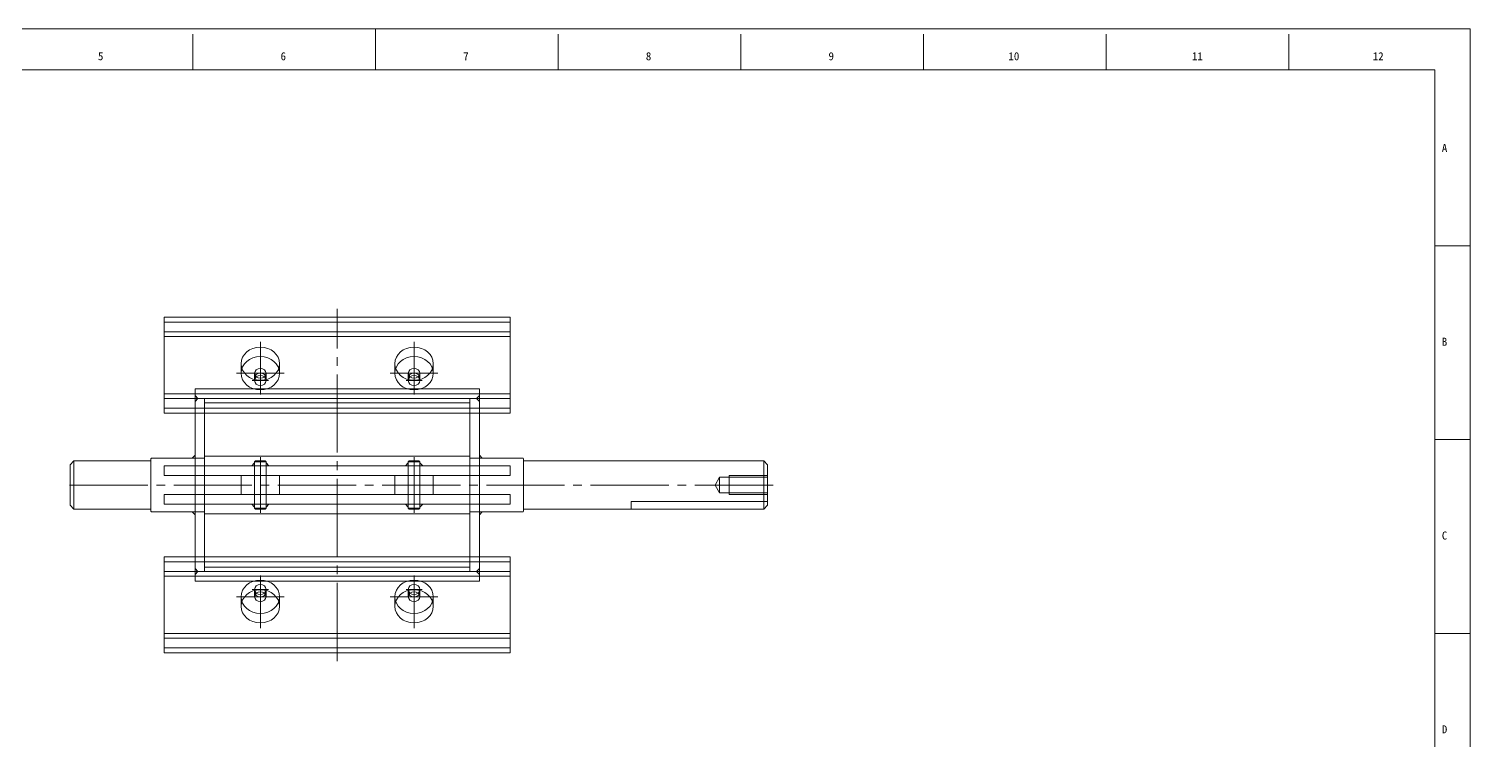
# Model space of a CAD drawing. Units: millimetres at full size. Extents: x -588 to 588, y -575 to 419.
# Drawn here: x -162 to 588, y 49 to 419 of the extents above; entities that cross this region are included whole.
import ezdxf
from ezdxf.enums import TextEntityAlignment as Align

# ---------------------------------------------------------------- set-up
doc = ezdxf.new("R2010")
doc.units = ezdxf.units.MM
doc.header["$LTSCALE"] = 4.5196
doc.linetypes.add('CHAIN2', pattern=[12, 9, -1, 1, -1])
for name, color, linetype, lineweight in [('0-0_90_FRAME', 2, 'Continuous', 9), ('0-1_91_BLANK', 6, 'Continuous', 9), ('0-2_08_DIM', 3, 'Continuous', 9), ('0-4_0', 134, 'Continuous', 9), ('0-5_04_HIDDEN', 7, 'Continuous', 9), ('0-6_05_CENTER', 2, 'CHAIN2', 9), ('0-7_01_NORMAL', 134, 'Continuous', 9)]:
    doc.layers.add(name, color=color, linetype=linetype, lineweight=lineweight)
doc.styles.add('ＭＳ ゴシック', font='')
doc.styles.get('ＭＳ ゴシック').set_extended_font_data('MS Gothic')

msp = doc.modelspace()

# ---------------------------------------------------------------- linework, layer by layer
at = {"layer": '0-0_90_FRAME'}
for p, q in [((-76.668, 398.229), (-76.668, 416.635)), ((113.423, 398.229), (113.423, 416.635)), ((208.468, 398.229), (208.468, 416.635)), ((303.514, 398.229), (303.514, 416.635)), ((398.559, 398.229), (398.559, 416.635)), ((493.605, 398.229), (493.605, 416.635)), ((588.022, 306.589), (569.616, 306.589)), ((588.022, 205.773), (569.616, 205.773)), ((588.022, 104.957), (569.616, 104.957))]:
    msp.add_line(p, q, dxfattribs=at)
at = {"layer": '0-0_90_FRAME', "color": 6}
msp.add_line((18.378, 419.475), (18.378, 398.229), dxfattribs=at)
msp.add_lwpolyline([(-532.861, -389.947), (569.616, -389.947), (569.616, 398.229), (-532.861, 398.229)], close=True, dxfattribs=at)
at = {"layer": '0-1_91_BLANK'}
msp.add_lwpolyline([(-588.022, -408.27), (588.022, -408.27), (588.022, 419.475), (-588.022, 419.475)], close=True, dxfattribs=at)
at = {"layer": '0-2_08_DIM'}
for points in [[(-44.571, 192.148), (-46.071, 192.148), (-46.071, 192.148), (-44.571, 193.648)], [(-38.571, 192.148), (-37.071, 192.148), (-37.071, 192.148), (-38.571, 193.648)], [(35.429, 192.148), (33.929, 192.148), (33.929, 192.148), (35.429, 193.648)], [(41.429, 192.148), (42.929, 192.148), (42.929, 192.148), (41.429, 193.648)], [(-44.571, 172.148), (-46.071, 172.148), (-46.071, 172.148), (-44.571, 170.648)], [(-38.571, 172.148), (-37.071, 172.148), (-37.071, 172.148), (-38.571, 170.648)], [(35.429, 172.148), (33.929, 172.148), (33.929, 172.148), (35.429, 170.648)], [(41.429, 172.148), (42.929, 172.148), (42.929, 172.148), (41.429, 170.648)]]:
    msp.add_lwpolyline(points, close=True, dxfattribs=at)
at = {"layer": '0-4_0'}
for p, q in [((-91.571, 266.92), (88.429, 266.92)), ((-91.571, 261.92), (88.429, 261.92)), ((-91.571, 259.42), (88.429, 259.42)), ((-75.571, 219.583), (-75.571, 192.148)), ((72.429, 219.583), (72.429, 192.148)), ((-138.571, 194.648), (-138.571, 169.648)), ((-44.071, 194.648), (-44.571, 194.148)), ((-44.571, 192.148), (-44.571, 194.148)), ((-44.571, 194.148), (-38.571, 194.148)), ((-44.071, 194.648), (-39.071, 194.648)), ((-38.571, 194.148), (-39.071, 194.648)), ((-38.571, 194.148), (-38.571, 192.148)), ((35.929, 194.648), (35.429, 194.148)), ((35.429, 192.148), (35.429, 194.148)), ((35.429, 194.148), (41.429, 194.148)), ((35.929, 194.648), (40.929, 194.648)), ((41.429, 194.148), (40.929, 194.648)), ((41.429, 194.148), (41.429, 192.148)), ((220.429, 194.648), (220.429, 169.648)), ((-75.571, 187.148), (-75.571, 177.148)), ((72.429, 187.148), (72.429, 177.148)), ((-75.571, 144.713), (-75.571, 172.148)), ((-44.571, 172.148), (-44.571, 170.148)), ((-44.071, 169.648), (-44.571, 170.148)), ((-44.071, 169.648), (-39.071, 169.648)), ((-38.571, 170.148), (-39.071, 169.648)), ((35.429, 172.148), (35.429, 170.148)), ((35.929, 169.648), (35.429, 170.148)), ((35.929, 169.648), (40.929, 169.648)), ((41.429, 170.148), (40.929, 169.648)), ((72.429, 144.713), (72.429, 172.148)), ((-91.571, 104.876), (88.429, 104.876)), ((-91.571, 102.376), (88.429, 102.376)), ((-91.571, 97.376), (88.429, 97.376))]:
    msp.add_line(p, q, dxfattribs=at)
for points in [[(88.429, 219.583), (-91.571, 219.583), (-91.571, 269.42), (88.429, 269.42)], [(88.429, 192.148), (88.429, 187.148), (-91.571, 187.148), (-91.571, 192.148)], [(-31.571, 187.148), (-51.571, 187.148), (-51.571, 177.148), (-31.571, 177.148)], [(48.429, 187.148), (28.429, 187.148), (28.429, 177.148), (48.429, 177.148)], [(88.429, 172.148), (88.429, 177.148), (-91.571, 177.148), (-91.571, 172.148)], [(88.429, 144.713), (-91.571, 144.713), (-91.571, 94.876), (88.429, 94.876)]]:
    msp.add_lwpolyline(points, close=True, dxfattribs=at)
at = {"layer": '0-4_0', "color": 3}
for points in [[(-75.571, 227.148), (-74.071, 227.148), (-75.571, 228.648)], [(-75.571, 227.148), (-74.071, 227.148), (-75.571, 225.648)], [(72.429, 227.148), (70.929, 227.148), (72.429, 228.648)], [(72.429, 227.148), (70.929, 227.148), (72.429, 225.648)], [(-75.571, 196.148), (-77.071, 196.148), (-75.571, 197.648)], [(72.429, 196.148), (73.929, 196.148), (72.429, 197.648)], [(-75.571, 168.148), (-77.071, 168.148), (-75.571, 166.648)], [(72.429, 168.148), (73.929, 168.148), (72.429, 166.648)], [(-75.571, 137.148), (-74.071, 137.148), (-75.571, 138.648)], [(-75.571, 137.148), (-74.071, 137.148), (-75.571, 135.648)], [(72.429, 137.148), (70.929, 137.148), (72.429, 138.648)], [(72.429, 137.148), (70.929, 137.148), (72.429, 135.648)]]:
    msp.add_lwpolyline(points, close=True, dxfattribs=at)
at = {"layer": '0-4_0'}
for points in [[(-75.571, 196.148), (-98.271, 196.148), (-98.571, 195.848), (-98.571, 168.448), (-98.271, 168.148), (-75.571, 168.148)], [(72.429, 196.148), (95.129, 196.148), (95.429, 195.848), (95.429, 168.448), (95.129, 168.148), (72.429, 168.148)], [(-98.571, 194.648), (-138.571, 194.648), (-140.571, 192.648), (-140.571, 171.648), (-138.571, 169.648), (-98.571, 169.648)], [(222.429, 171.648), (222.429, 192.648), (220.429, 194.648), (95.429, 194.648)], [(-44.571, 170.148), (-38.571, 170.148), (-38.571, 172.148)], [(35.429, 170.148), (41.429, 170.148), (41.429, 172.148)], [(95.429, 169.648), (220.429, 169.648), (222.429, 171.648)]]:
    msp.add_lwpolyline(points, dxfattribs=at)
for centre, major_axis, start_param, end_param in [((-41.571, 237.77), (3, 0), 6.2831853, 9.424778), ((38.429, 237.77), (-3, 0), 3.1415927, 6.2831853), ((-41.571, 126.526), (3, 0), 3.1415927, 6.2831853), ((38.429, 126.526), (-3, 0), 6.2831853, 9.424778)]:
    msp.add_ellipse(centre, major_axis=major_axis, ratio=0.865968, start_param=start_param, end_param=end_param, dxfattribs=at)
for centre, major_axis in [((-41.571, 236.52), (3, 0)), ((38.429, 236.52), (-3, 0)), ((-41.571, 127.776), (3, 0)), ((38.429, 127.776), (-3, 0))]:
    msp.add_ellipse(centre, major_axis=major_axis, ratio=0.865968, dxfattribs=at)
at = {"layer": '0-5_04_HIDDEN'}
for p, q in [((-51.571, 240.27), (-51.571, 245.269)), ((-44.571, 240.27), (-44.571, 237.77)), ((-38.571, 240.27), (-38.571, 237.77)), ((-31.571, 240.27), (-31.571, 245.269)), ((28.429, 240.27), (28.429, 245.269)), ((35.429, 240.27), (35.429, 237.77)), ((41.429, 240.27), (41.429, 237.77)), ((48.429, 240.27), (48.429, 245.269)), ((-91.571, 229.558), (88.429, 229.558)), ((-91.571, 227.083), (88.429, 227.083)), ((-75.571, 232.147), (-75.571, 219.583)), ((72.429, 232.147), (-75.571, 232.147)), ((-75.571, 227.148), (-70.571, 227.148)), ((-70.571, 227.148), (-70.571, 137.148)), ((67.429, 227.148), (67.429, 137.148)), ((72.429, 227.148), (67.429, 227.148)), ((72.429, 232.147), (72.429, 219.583)), ((-91.571, 222.083), (88.429, 222.083)), ((-70.571, 224.848), (67.429, 224.848)), ((-75.571, 196.148), (-70.571, 196.148)), ((67.429, 197.148), (-70.571, 197.148)), ((72.429, 196.148), (67.429, 196.148)), ((-75.571, 192.148), (-75.571, 187.148)), ((-44.571, 192.148), (-44.571, 172.148)), ((-38.571, 192.148), (-38.571, 172.148)), ((35.429, 192.148), (35.429, 172.148)), ((41.429, 192.148), (41.429, 172.148)), ((72.429, 192.148), (72.429, 187.148)), ((195.12, 182.148), (197.429, 178.148)), ((222.429, 186.148), (197.429, 186.148)), ((222.429, 187.148), (202.429, 187.148)), ((202.429, 177.148), (202.429, 187.148)), ((-75.571, 172.148), (-75.571, 177.148)), ((72.429, 172.148), (72.429, 177.148)), ((222.429, 173.648), (151.429, 173.648)), ((151.429, 173.648), (151.429, 169.648)), ((222.429, 178.148), (197.429, 178.148)), ((222.429, 177.148), (202.429, 177.148)), ((-75.571, 168.148), (-70.571, 168.148)), ((-70.571, 167.148), (67.429, 167.148)), ((72.429, 168.148), (67.429, 168.148)), ((-75.571, 132.148), (-75.571, 144.713)), ((72.429, 132.148), (72.429, 144.713)), ((-91.571, 142.213), (88.429, 142.213)), ((-91.571, 137.213), (88.429, 137.213)), ((-75.571, 137.148), (-70.571, 137.148)), ((-70.571, 139.448), (67.429, 139.448)), ((72.429, 137.148), (67.429, 137.148)), ((-91.571, 134.738), (88.429, 134.738)), ((72.429, 132.149), (-75.571, 132.148)), ((-51.571, 124.026), (-51.571, 119.026)), ((-44.571, 124.026), (-44.571, 126.526)), ((-38.571, 124.026), (-38.571, 126.526)), ((-31.571, 124.026), (-31.571, 119.026)), ((28.429, 124.026), (28.429, 119.026)), ((35.429, 124.026), (35.429, 126.526)), ((41.429, 124.026), (41.429, 126.526)), ((48.429, 124.026), (48.429, 119.026))]:
    msp.add_line(p, q, dxfattribs=at)
for points in [[(197.429, 178.148), (197.429, 186.148), (195.12, 182.148)], [(222.429, 173.648), (151.429, 173.648), (151.429, 169.648)]]:
    msp.add_lwpolyline(points, dxfattribs=at)
for centre, major_axis, ratio in [((-41.571, 245.269), (-10, 0), 0.866043), ((-41.571, 240.27), (-10, 0), 0.866043), ((38.429, 245.269), (10, 0), 0.866043), ((38.429, 240.27), (10, 0), 0.866043), ((-41.571, 240.27), (3, 0), 0.865968), ((38.429, 240.27), (-3, 0), 0.865968), ((-41.571, 124.026), (-10, 0), 0.866043), ((-41.571, 119.026), (-10, 0), 0.866043), ((38.429, 124.026), (10, 0), 0.866043), ((38.429, 119.026), (10, 0), 0.866043), ((-41.571, 124.026), (3, 0), 0.865968), ((38.429, 124.026), (-3, 0), 0.865968)]:
    msp.add_ellipse(centre, major_axis=major_axis, ratio=ratio, dxfattribs=at)
at = {"layer": '0-6_05_CENTER'}
for p, q in [((-1.571, 90.514), (-1.571, 273.782)), ((-41.571, 256.585), (-41.571, 229.293)), ((38.429, 256.585), (38.429, 229.293)), ((-29.157, 240.27), (-53.985, 240.27)), ((26.015, 240.27), (50.843, 240.27)), ((-37.394, 236.52), (-45.748, 236.52)), ((34.252, 236.52), (42.606, 236.52)), ((-41.571, 167.641), (-41.571, 196.655)), ((38.429, 167.641), (38.429, 196.655)), ((225.223, 182.148), (-144.501, 182.148)), ((-37.394, 127.776), (-45.748, 127.776)), ((-41.571, 107.711), (-41.571, 135.002)), ((34.252, 127.776), (42.606, 127.776)), ((38.429, 107.711), (38.429, 135.002)), ((-29.157, 124.026), (-53.985, 124.026)), ((26.015, 124.026), (50.843, 124.026))]:
    msp.add_line(p, q, dxfattribs=at)
at = {"layer": '0-7_01_NORMAL'}
for p, q in [((-44.571, 237.77), (-44.571, 236.52)), ((-38.571, 237.77), (-38.571, 236.52)), ((35.429, 237.77), (35.429, 236.52)), ((41.429, 237.77), (41.429, 236.52)), ((-44.571, 126.526), (-44.571, 127.776)), ((-38.571, 126.526), (-38.571, 127.776)), ((35.429, 126.526), (35.429, 127.776)), ((41.429, 126.526), (41.429, 127.776))]:
    msp.add_line(p, q, dxfattribs=at)

# ---------------------------------------------------------------- texts
at = {"layer": '0-0_90_FRAME', "color": 134, "style": 'ＭＳ ゴシック'}
for s, p in [('5', (-126.084, 401.895)), ('6', (-31.038, 401.895)), ('7', (64.007, 401.895)), ('8', (159.052, 401.895)), ('9', (254.098, 401.895)), ('10', (347.723, 401.895)), ('11', (443.242, 401.895)), ('12', (537.341, 401.895)), ('A', (573.275, 354.157)), ('B', (573.275, 253.341)), ('C', (573.275, 152.525)), ('D', (573.275, 51.709))]:
    msp.add_text(s, height=4.164, dxfattribs=at).set_placement(p, align=Align.BOTTOM_LEFT)

doc.saveas('drawing.dxf')
